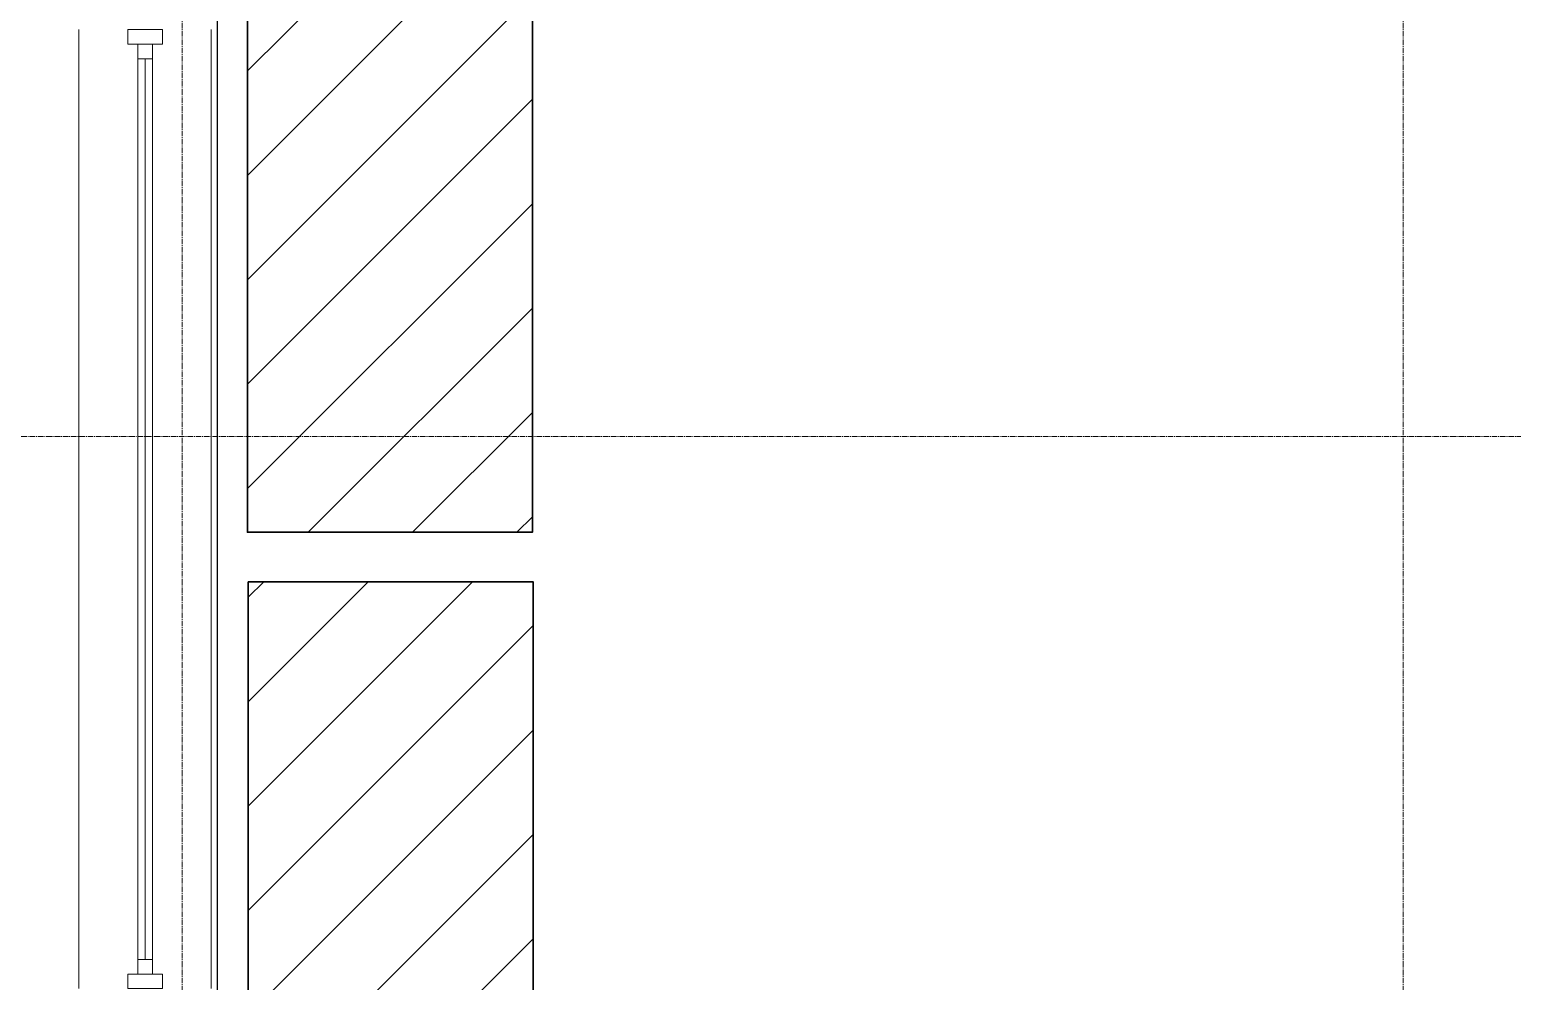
# Model space of a CAD drawing. Header units: millimetres. Extents: x -231292 to 573618, y -153144 to 564035.
# Drawn here: x 8359 to 13459, y -134820 to -131545 of the extents above; entities that cross this region are included whole.
import ezdxf

# ---------------------------------------------------------------- set-up
doc = ezdxf.new("R2010")
doc.units = ezdxf.units.MM
doc.linetypes.add('CENTER2', pattern=[28.575, 19.05, -3.175, 3.175, -3.175])
doc.layers.get('0').update_dxf_attribs({"color": 250})
for name, color, linetype, lineweight in [('10.3) строит. леса', 20, 'Continuous', 30), ('A-Wall_Материал_Газоблок_Контур', 250, 'Continuous', 0), ('АР_Окна', 250, 'Continuous', 5), ('РД_Оси_100', 250, 'Continuous', 0)]:
    doc.layers.add(name, color=color, linetype=linetype, lineweight=lineweight)

# ---------------------------------------------------------------- blocks, each defined once
blk = doc.blocks.new('оси_рен')
at = {"layer": 'РД_Оси_100', "color": 251, "linetype": 'CENTER2', "true_color": 0x636466}
for p, q in [((1195652.916, 135558.25), (1195652.916, 223268.25)), ((1199852.916, 135558.25), (1199852.916, 223268.25)), ((1225207.916, 151813.25), (1189697.958, 151813.25))]:
    blk.add_line(p, q, dxfattribs=at)

msp = doc.modelspace()

# ---------------------------------------------------------------- hatches: boundary and pattern name
at = {"layer": '10.3) строит. леса'}
h = msp.add_hatch(dxfattribs=at)
h.set_pattern_fill('ANSI31', color=256, scale=80)
h.set_pattern_definition([(45, (13307.52, 12604.24), (-179.60512, 179.60512), [])])
h.paths.add_polyline_path([(9107.832, -131274.88), (9107.832, -133274.88), (10087.832, -133274.88), (10087.832, -131274.88)])
h = msp.add_hatch(dxfattribs=at)
h.set_pattern_fill('ANSI31', color=256, scale=80)
h.set_pattern_definition([(45, (13310.34, 10433.85), (-179.60512, 179.60512), [])])
h.paths.add_polyline_path([(9110.656, -133445.263), (9110.656, -135445.263), (10090.656, -135445.263), (10090.656, -133445.263)])

# ---------------------------------------------------------------- linework, layer by layer
msp.add_lwpolyline([(16573.458, -98570.283), (9003.458, -98570.283), (9003.458, -135535.288), (16573.458, -135535.288)], close=True)
for points in [[(9107.832, -131274.88), (9107.832, -133274.88), (10087.832, -133274.88), (10087.832, -131274.88)], [(9110.656, -133445.263), (9110.656, -135445.263), (10090.656, -135445.263), (10090.656, -133445.263)]]:
    msp.add_lwpolyline(points, close=True, dxfattribs=at)
at = {"layer": 'A-Wall_Материал_Газоблок_Контур', "color": 18, "linetype": 'Continuous', "lineweight": 0, "true_color": 0x000000}
for p, q in [((8528.458, -131545.283), (8528.458, -134845.283)), ((8983.458, -134845.283), (8983.458, -131545.283))]:
    msp.add_line(p, q, dxfattribs=at)
at = {"layer": 'АР_Окна', "color": 18, "linetype": 'Continuous', "lineweight": 5, "true_color": 0x000000}
for p, q in [((8528.458, -131545.283), (8528.458, -134845.283)), ((8983.458, -131545.283), (8983.458, -134845.283)), ((8730.958, -131645.283), (8780.958, -131645.283)), ((8755.958, -131645.283), (8755.958, -134745.283)), ((8730.958, -134745.283), (8780.958, -134745.283))]:
    msp.add_line(p, q, dxfattribs=at)
for points in [[(8815.958, -131595.283), (8815.958, -131545.283), (8695.958, -131545.283), (8695.958, -131595.283)], [(8730.958, -131595.283), (8780.958, -131595.283), (8780.958, -134795.283), (8730.958, -134795.283)], [(8815.958, -134795.283), (8815.958, -134845.283), (8695.958, -134845.283), (8695.958, -134795.283)]]:
    msp.add_lwpolyline(points, close=True, dxfattribs=at)

# ---------------------------------------------------------------- block references
at = {"rotation": 359.999868838025}
msp.add_blockref('оси_рен', (-1186769.82, -284755.728), dxfattribs=at)

doc.saveas('drawing.dxf')
